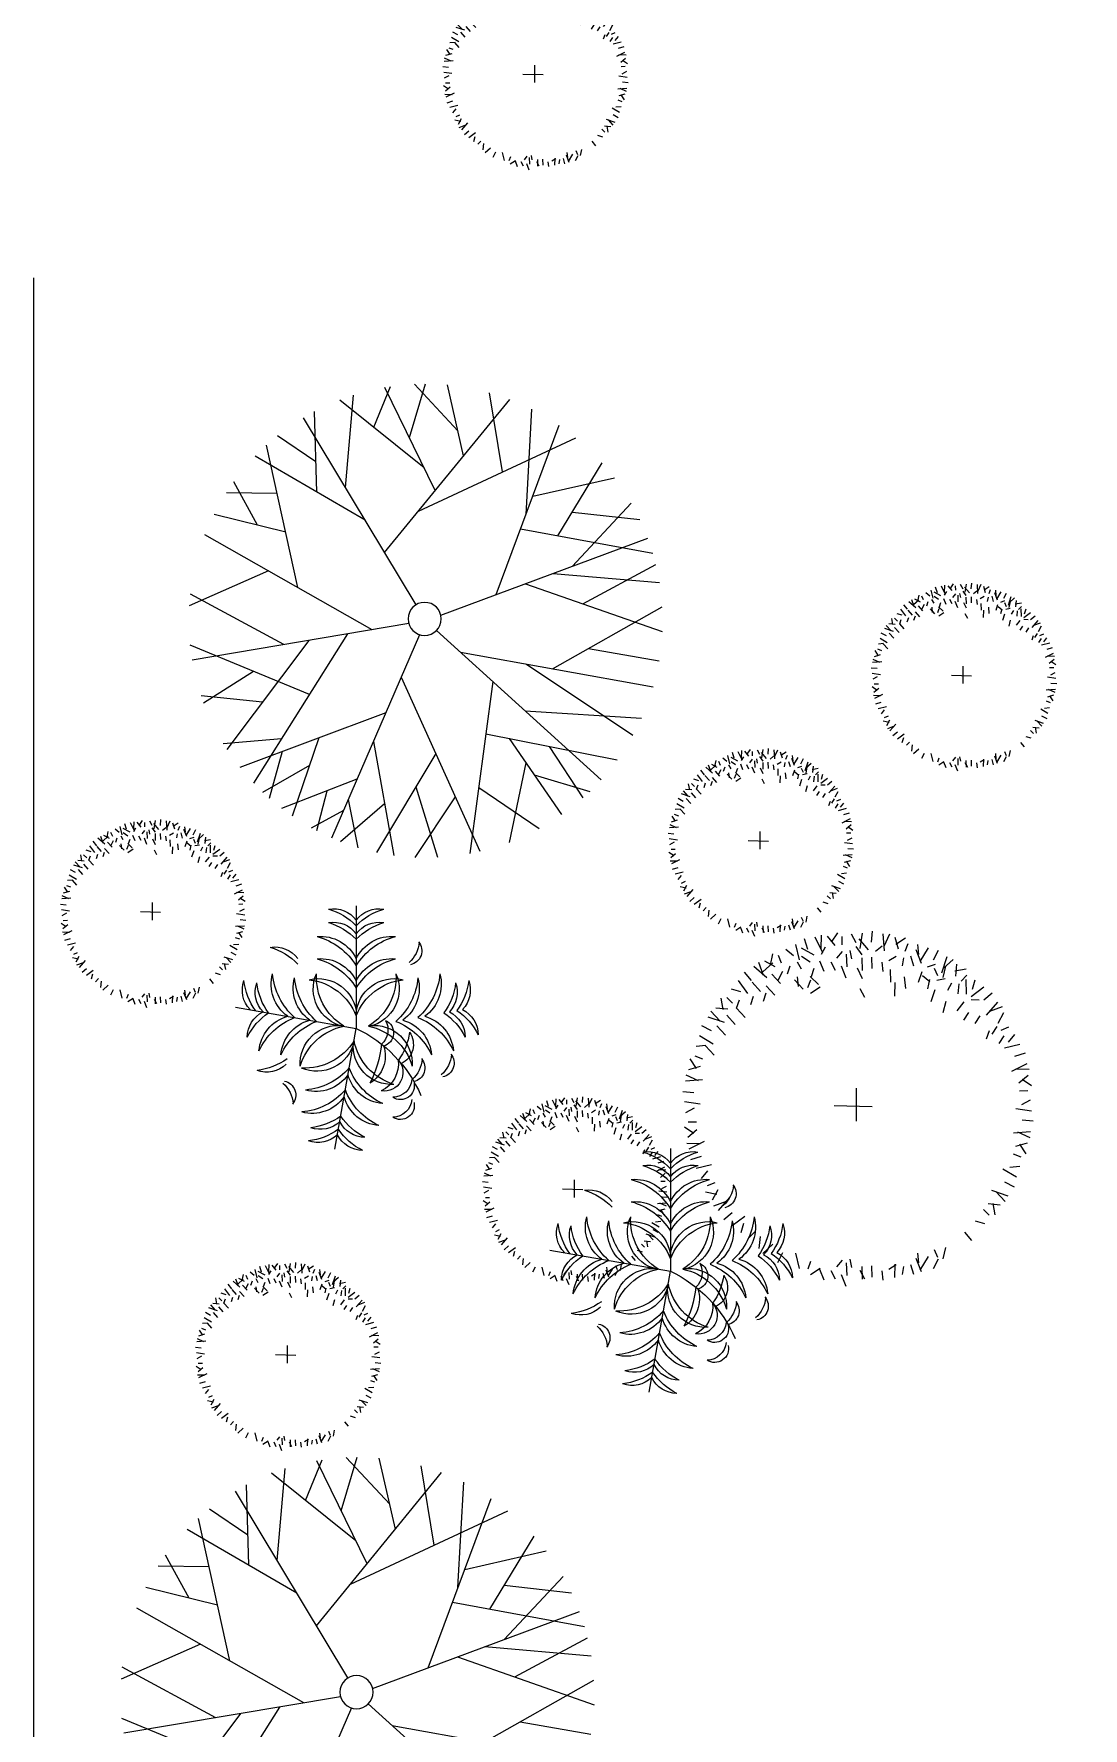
# Model space of a CAD drawing. Header units: millimetres. Extents: x 216896 to 446004, y 63591 to 243769.
# Drawn here: x 388853 to 393902, y 97343 to 105495 of the extents above; entities that cross this region are included whole.
import ezdxf

# ---------------------------------------------------------------- set-up
doc = ezdxf.new("R2010")
doc.units = ezdxf.units.MM
doc.layers.add('green', color=7, linetype='Continuous', true_color=0x45e718)
doc.layers.add('line pedestr', color=7, linetype='Continuous', lineweight=5, true_color=0x1c1c1c)
doc.layers.add('trees 1', color=84, linetype='Continuous', lineweight=5)

# ---------------------------------------------------------------- blocks, each defined once
blk = doc.blocks.new('A$C19F01AD3')
at = {"color": 0}
for p, q in [((-0.108, 0.7723), (-0.021, 0.9474)), ((0.181, 0.5052), (0.0552, 0.9465)), ((-0.0951, 0.6858), (-0.3546, 0.876)), ((-0.2838, 0.5658), (-0.306, 0.8946)), ((-0.115, 0.8195), (-0.2202, 0.9202)), ((-0.1988, 0.7618), (-0.1968, 0.9257)), ((-0.0031, 0.0658), (-0.1325, 0.9375)), ((0.0363, 0.7514), (-0.0938, 0.9425)), ((-0.071, 0.5232), (0.1249, 0.9402)), ((0.1385, 0.654), (0.2952, 0.9022)), ((0.301, 0.652), (0.208, 0.9258)), ((-0.2916, 0.6819), (-0.4443, 0.8332)), ((-0.4103, 0.6563), (-0.4126, 0.8497)), ((-0.03, 0.2473), (0.4513, 0.8357)), ((0.3268, 0.1707), (0.4151, 0.8542)), ((-0.0528, 0.4005), (-0.5569, 0.7611)), ((-0.2806, 0.1368), (-0.4886, 0.8076)), ((0.5367, 0.4481), (0.5546, 0.7713)), ((-0.4267, 0.6081), (-0.6446, 0.6871)), ((-0.4229, 0.2018), (-0.6254, 0.7049)), ((0.3812, 0.5917), (0.6555, 0.6877)), ((0.4472, 0.3719), (0.7276, 0.6108)), ((-0.6028, 0.3777), (-0.7624, 0.5507)), ((-0.5373, 0.486), (-0.7796, 0.5255)), ((0.5807, 0.4856), (0.8119, 0.4929)), ((0.6097, 0.3613), (0.7917, 0.5249)), ((-0.365, 0.4089), (-0.8738, 0.3422)), ((0.0573, 0.0325), (0.8437, 0.4357)), ((-0.0562, 0.0344), (-0.8508, 0.3971)), ((0.3536, 0.3779), (0.8849, 0.3435)), ((-0.5139, 0.2433), (-0.9254, 0.1458)), ((0.4377, 0.069), (0.9199, 0.2325)), ((0.4811, 0.2498), (0.9352, 0.1575)), ((-0.6488, -0.0235), (-0.9173, 0.1921)), ((-0.1907, 0.0958), (-0.9302, -0.0968)), ((0.172, 0.0913), (0.9473, 0.0262)), ((-0.5188, 0.0103), (-0.7855, -0.5045)), ((0.542, 0.0602), (0.8997, -0.2902)), ((-0.0477, -0.0455), (-0.672, -0.6476)), ((0.0581, -0.031), (0.7736, -0.5391)), ((0.6596, -0.055), (0.9435, -0.0799)), ((-0.6229, -0.1906), (-0.9163, -0.1848)), ((-0.7388, -0.1883), (-0.8739, -0.3298)), ((0.2499, -0.1672), (0.3177, -0.8824)), ((0.3513, -0.2392), (0.9255, -0.1961)), ((-0.222, -0.2136), (0.1006, -0.9308)), ((0.592, -0.2211), (0.8318, -0.4462)), ((-0.6952, -0.3301), (-0.8913, -0.2802)), ((-0.3305, -0.3182), (-0.818, -0.4501)), ((0.4467, -0.307), (0.8642, -0.3812)), ((-0.5445, -0.3761), (-0.6362, -0.6828)), ((0.5127, -0.3538), (0.6746, -0.6569)), ((-0.4398, -0.4237), (-0.5037, -0.7859)), ((-0.1346, -0.408), (0.3943, -0.8517)), ((0.2761, -0.4442), (0.8082, -0.4868)), ((0.4264, -0.4562), (0.5216, -0.7817)), ((-0.5789, -0.4913), (-0.7533, -0.5512)), ((-0.0916, -0.5036), (-0.3906, -0.8481)), ((0.282, -0.5056), (0.1962, -0.9162)), ((-0.1578, -0.5799), (-0.5512, -0.7532)), ((0.2893, -0.5824), (0.5833, -0.7377)), ((0.4576, -0.5627), (0.7241, -0.6029)), ((-0.0184, -0.6664), (-0.1536, -0.922)), ((0.1476, -0.6448), (0.0156, -0.9355)), ((-0.393, -0.6835), (-0.3705, -0.8571)), ((-0.2452, -0.6806), (-0.2392, -0.9032)), ((-0.0657, -0.756), (-0.2808, -0.8909))]:
    blk.add_line(p, q, dxfattribs=at)
blk.add_circle((0, 0), 0.0659, dxfattribs=at)
blk = doc.blocks.new('plant22')
at = {"layer": 'trees 1'}
for p in [(0.0514, 0.5878), (-0.5878, 0.0514), (-0.1527, -0.57)]:
    blk.add_line(p, (0, 0), dxfattribs=at)
for centre, radius, start, end in [((-0.0711, 0.4469), 0.1362, 31.28999, 94.62435), ((-0.195, 0.2977), 0.3066, 39.0763, 68.37938), ((-0.0767, 0.3828), 0.1362, 31.28999, 94.62435), ((-0.2006, 0.2336), 0.3066, 39.0763, 68.37938), ((0.2382, 0.1952), 0.3066, 101.62067, 130.92374), ((0.142, 0.3637), 0.1362, 75.37569, 138.71005), ((0.2438, 0.2593), 0.3066, 101.62067, 130.92374), ((0.1476, 0.4277), 0.1362, 75.37569, 138.71005), ((-0.3384, 0.4781), 0.1476, 296.78938, 340.382), ((-0.2636, 0.4024), 0.0679, 266.25249, 25.25802), ((-0.2571, 0.1594), 0.3162, 26.37122, 70.03659), ((-0.1478, 0.268), 0.1886, 20.24893, 90.39374), ((0.2808, 0.1123), 0.3162, 99.96345, 143.62883), ((0.1921, 0.2382), 0.1886, 79.60631, 149.75112), ((-0.1572, 0.161), 0.1886, 20.24893, 90.39374), ((-0.2664, 0.0524), 0.3162, 26.37122, 70.03659), ((0.3014, 0.3037), 0.0673, 332.05777, 107.85327), ((0.2542, 0.2771), 0.0945, 350.18451, 73.65399), ((-0.3973, 0.1833), 0.1362, 31.28999, 94.62435), ((-0.5213, 0.034), 0.3066, 39.0763, 68.37938), ((-0.0391, 0.1863), 0.1839, 161.36545, 261.57408), ((0.0647, 0.2539), 0.2782, 181.81223, 243.33356), ((-0.1767, 0.0709), 0.1839, 358.42596, 98.6346), ((-0.2612, -0.0196), 0.2782, 16.66648, 78.18781), ((0.2715, 0.0054), 0.3162, 99.96345, 143.62883), ((0.1828, 0.1313), 0.1886, 79.60631, 149.75112), ((0.0977, 0.1482), 0.1475, 338.75366, 49.09707), ((0.1848, 0.1698), 0.0904, 303.87444, 83.97629), ((0.2765, 0.2109), 0.0673, 332.05777, 107.85327), ((0.2293, 0.1842), 0.0945, 350.18451, 73.65399), ((-0.3637, 0.142), 0.1362, 165.37569, 228.71005), ((-0.1952, 0.2382), 0.3066, 191.62067, 220.92374), ((-0.2382, 0.1921), 0.1886, 169.60631, 239.75112), ((-0.1123, 0.2808), 0.3162, 189.96345, 233.62883), ((-0.1313, 0.1828), 0.1886, 169.60631, 239.75112), ((-0.0054, 0.2715), 0.3162, 189.96345, 233.62883), ((-0.1159, 0.6268), 0.6375, 280.47723, 321.65852), ((0.1863, 0.0391), 0.1839, 71.36545, 171.57408), ((0.2539, -0.0647), 0.2782, 91.81223, 153.33356), ((0.0218, 0.1316), 0.1528, 326.44769, 44.36725), ((-0.3544, 0.1252), 0.4985, 350.40076, 13.13906), ((0.2, 0.087), 0.1476, 349.61804, 33.21066), ((0.3027, 0.1151), 0.0679, 304.74202, 63.74755), ((0.0709, 0.2522), 0.2782, 266.66648, 328.18781), ((0.127, 0.1418), 0.1839, 248.42596, 348.6346), ((-0.0399, -0.0101), 0.295, 352.57589, 20.89419), ((0.1867, 0.0304), 0.1026, 309.98656, 49.40341), ((0.33, 0.0292), 0.1476, 349.61804, 33.21066), ((0.4326, 0.0573), 0.0679, 304.74202, 63.74755), ((-0.4455, -0.0712), 0.1362, 121.28999, 184.62435), ((-0.2963, -0.1952), 0.3066, 129.0763, 158.37938), ((-0.3828, -0.0767), 0.1362, 121.28999, 184.62435), ((-0.2336, -0.2006), 0.3066, 129.0763, 158.37938), ((-0.268, -0.1478), 0.1886, 110.24893, 180.39374), ((-0.1594, -0.2571), 0.3162, 116.37122, 160.03659), ((-0.161, -0.1572), 0.1886, 110.24893, 180.39374), ((-0.0524, -0.2664), 0.3162, 116.37122, 160.03659), ((-0.0709, -0.1767), 0.1839, 88.42596, 188.6346), ((0.0196, -0.2612), 0.2782, 106.66648, 168.18781), ((0.1154, -0.008), 0.0664, 279.22577, 60.1279), ((0.0605, -0.009), 0.0921, 315.4398, 33.66945), ((0.1404, 0.2324), 0.3162, 276.37122, 320.03659), ((0.2051, 0.0926), 0.1886, 270.24893, 340.39374), ((-0.2388, 0.1078), 0.2782, 261.81223, 323.33356), ((-0.1903, -0.0062), 0.1839, 241.36545, 341.57408), ((0.1617, -0.1005), 0.1839, 168.42596, 268.6346), ((0.2607, -0.026), 0.2782, 186.66648, 248.18781), ((-0.1476, -0.2164), 0.2782, 341.81223, 43.33356), ((-0.027, -0.1884), 0.1839, 321.36545, 61.57408), ((0.2377, 0.1871), 0.3162, 276.37122, 320.03659), ((0.3024, 0.0473), 0.1886, 270.24893, 340.39374), ((-0.0878, -0.257), 0.3162, 349.96345, 33.62883), ((0.0609, -0.2166), 0.1886, 329.60631, 39.75112), ((0.0095, -0.3023), 0.3162, 349.96345, 33.62883), ((0.1582, -0.262), 0.1886, 329.60631, 39.75112), ((0.2881, 0.1087), 0.3066, 289.0763, 318.37938), ((0.386, -0.0588), 0.1362, 281.28999, 344.62435), ((0.346, 0.0817), 0.3066, 289.0763, 318.37938), ((0.4438, -0.0858), 0.1362, 281.28999, 344.62435), ((-0.5091, 0.037), 0.3066, 271.62067, 300.92374), ((-0.2683, 0.0418), 0.3162, 269.96345, 313.62883), ((-0.2028, -0.0976), 0.1886, 249.60631, 319.75112), ((0.1268, -0.1859), 0.1886, 190.24893, 260.39374), ((0.2533, -0.0979), 0.3162, 196.37122, 240.03659), ((0.102, -0.2905), 0.3066, 351.62067, 20.92374), ((0.2932, -0.2578), 0.1362, 325.37569, 28.71005), ((0.1598, -0.3175), 0.3066, 351.62067, 20.92374), ((0.3511, -0.2848), 0.1362, 325.37569, 28.71005), ((-0.4436, -0.1456), 0.1362, 245.37569, 308.71005), ((-0.2961, -0.0618), 0.3162, 269.96345, 313.62883), ((-0.2306, -0.2012), 0.1886, 249.60631, 319.75112), ((0.099, -0.2896), 0.1886, 190.24893, 260.39374), ((0.2255, -0.2016), 0.3162, 196.37122, 240.03659), ((0.0402, -0.4521), 0.1476, 349.61804, 33.21066), ((0.1429, -0.424), 0.0679, 304.74202, 63.74755), ((-0.2852, -0.2136), 0.3066, 271.62067, 300.92374), ((-0.2684, -0.1509), 0.3066, 271.62067, 300.92374), ((-0.203, -0.3335), 0.1362, 245.37569, 308.71005), ((0.1402, -0.3276), 0.3066, 209.0763, 238.37938), ((0.0091, -0.3903), 0.1362, 201.28999, 264.62435), ((0.157, -0.2649), 0.3066, 209.0763, 238.37938), ((-0.2198, -0.3963), 0.1362, 245.37569, 308.71005), ((-0.0078, -0.4531), 0.1362, 201.28999, 264.62435)]:
    blk.add_arc(centre, radius, start, end, dxfattribs=at)
blk = doc.blocks.new('arbor2')
at = {"color": 0}
for p, q in [((-0.0858, 0.4092), (-0.0919, 0.4366)), ((-0.0337, 0.4362), (-0.0532, 0.4009)), ((-0.0109, 0.4122), (-0.0132, 0.4328)), ((-0.0029, 0.4442), (0.0167, 0.4223)), ((0.0347, 0.449), (0.0173, 0.4257)), ((0.0617, 0.4386), (0.0458, 0.4212)), ((0.0933, 0.45), (0.0739, 0.4243)), ((-0.168, 0.3753), (-0.178, 0.3935)), ((-0.1458, 0.4137), (-0.1508, 0.3835)), ((-0.1338, 0.4234), (-0.1154, 0.3942)), ((0.0573, 0.4078), (0.0663, 0.3875)), ((0.0879, 0.4222), (0.0785, 0.3914)), ((0.0942, 0.399), (0.085, 0.3801)), ((0.1157, 0.4006), (0.1329, 0.4188)), ((0.1285, 0.4207), (0.1191, 0.3898)), ((0.151, 0.41), (0.1426, 0.3821)), ((0.1799, 0.4095), (0.171, 0.3876)), ((0.2064, 0.3959), (0.1988, 0.3623)), ((-0.253, 0.3081), (-0.2722, 0.3474)), ((-0.236, 0.3439), (-0.2521, 0.3669)), ((-0.2024, 0.3442), (-0.2274, 0.3757)), ((-0.2012, 0.3625), (-0.2019, 0.3875)), ((0.1863, 0.379), (0.2017, 0.363)), ((0.224, 0.3833), (0.2218, 0.3625)), ((0.2511, 0.3761), (0.2379, 0.3535)), ((0.2685, 0.3644), (0.2468, 0.3344)), ((0.2644, 0.3606), (0.2755, 0.3218)), ((0.2956, 0.348), (0.3018, 0.3206)), ((-0.3159, 0.3095), (-0.2866, 0.3078)), ((-0.2931, 0.3251), (-0.2862, 0.2953)), ((-0.2858, 0.3386), (-0.2576, 0.3187)), ((0.2563, 0.3441), (0.2475, 0.3207)), ((0.2854, 0.3011), (0.2984, 0.3174)), ((0.3137, 0.3181), (0.3121, 0.2887)), ((-0.3248, 0.2566), (-0.335, 0.2794)), ((-0.299, 0.2812), (-0.3152, 0.2941)), ((-0.3498, 0.2261), (-0.3735, 0.2411)), ((-0.3188, 0.2393), (-0.3541, 0.2588)), ((0.3481, 0.2381), (0.3711, 0.2543)), ((-0.4105, 0.1637), (-0.3827, 0.1734)), ((-0.3954, 0.1869), (-0.3776, 0.162)), ((-0.3938, 0.2022), (-0.3601, 0.1945)), ((-0.3518, 0.1866), (-0.3846, 0.2155)), ((0.3667, 0.2034), (0.3918, 0.2041)), ((0.3796, 0.1701), (0.3978, 0.1802)), ((0.4122, 0.175), (0.3995, 0.1485)), ((-0.384, 0.1441), (-0.4039, 0.1498)), ((0.4179, 0.1479), (0.3878, 0.1529)), ((0.4276, 0.136), (0.3984, 0.1176)), ((-0.3863, 0.0977), (-0.4263, 0.1023)), ((-0.3984, 0.1115), (-0.4166, 0.1287)), ((0.3869, 0.1173), (0.4305, 0.1201)), ((0.4134, 0.0879), (0.4408, 0.0941)), ((-0.3966, 0.0364), (-0.438, 0.0506)), ((-0.4098, 0.0738), (-0.4375, 0.0785)), ((0.4008, 0.0568), (0.4396, 0.0679)), ((0.4173, 0.0487), (0.4407, 0.0398)), ((-0.442, -0.0071), (-0.4201, 0.0125)), ((-0.4413, 0.0348), (-0.4073, 0.0406)), ((-0.4369, 0.02), (-0.411, 0.0039)), ((0.0385, -0.0091), (-0.056, 0.0132)), ((0.0096, 0.0359), (-0.0121, -0.0451)), ((0.4164, 0.0131), (0.4371, 0.0154)), ((0.4484, 0.005), (0.4265, -0.0145)), ((-0.4109, -0.0507), (-0.4343, -0.0419)), ((-0.41, -0.0152), (-0.4307, -0.0174)), ((-0.3846, -0.0322), (-0.4117, -0.0497)), ((0.403, -0.0385), (0.4444, -0.0527)), ((0.4477, -0.0369), (0.4137, -0.0427)), ((0.4433, -0.0221), (0.4174, -0.006)), ((-0.3944, -0.0588), (-0.4332, -0.0699)), ((0.4162, -0.0758), (0.4439, -0.0806)), ((-0.407, -0.09), (-0.4344, -0.0962)), ((-0.3805, -0.1194), (-0.4241, -0.1222)), ((-0.4212, -0.138), (-0.392, -0.1196)), ((-0.37, -0.0888), (-0.3971, -0.1064)), ((-0.3527, -0.1214), (-0.3797, -0.139)), ((0.3927, -0.0998), (0.4327, -0.1044)), ((0.4048, -0.1136), (0.423, -0.1307)), ((-0.4115, -0.15), (-0.3814, -0.155)), ((-0.4058, -0.177), (-0.3931, -0.1506)), ((-0.3732, -0.1722), (-0.3914, -0.1822)), ((-0.333, -0.1453), (-0.3601, -0.1628)), ((-0.3601, -0.1628), (-0.3586, -0.185)), ((0.4018, -0.1889), (0.384, -0.1641)), ((0.4169, -0.1658), (0.3891, -0.1755)), ((0.3904, -0.1461), (0.4103, -0.1519)), ((-0.3603, -0.2054), (-0.3854, -0.2062)), ((-0.342, -0.2066), (-0.3736, -0.2317)), ((-0.3277, -0.1808), (-0.3262, -0.203)), ((-0.2987, -0.1979), (-0.2972, -0.22)), ((0.3582, -0.1886), (0.391, -0.2176)), ((0.4002, -0.2043), (0.3665, -0.1966)), ((-0.3417, -0.2402), (-0.3647, -0.2564)), ((-0.306, -0.2572), (-0.3453, -0.2765)), ((-0.3119, -0.2192), (-0.3389, -0.2368)), ((-0.2748, -0.2198), (-0.3019, -0.2374)), ((-0.2687, -0.2525), (-0.2957, -0.27)), ((-0.2713, -0.2835), (-0.2775, -0.2561)), ((-0.2092, -0.2529), (-0.2363, -0.2705)), ((-0.2321, -0.2796), (-0.2232, -0.2562)), ((-0.1885, -0.2484), (-0.1689, -0.2704)), ((0.2749, -0.2523), (0.2764, -0.2744)), ((0.3091, -0.2484), (0.3163, -0.2709)), ((0.3252, -0.2413), (0.3605, -0.2609)), ((0.3312, -0.2587), (0.3414, -0.2815)), ((0.3562, -0.2282), (0.3799, -0.2432)), ((-0.3365, -0.29), (-0.3165, -0.2618)), ((-0.3229, -0.2974), (-0.2932, -0.2904)), ((-0.3194, -0.2693), (-0.301, -0.2985)), ((-0.3073, -0.3202), (-0.3057, -0.2908)), ((-0.2575, -0.2803), (-0.256, -0.3024)), ((-0.2259, -0.3012), (-0.241, -0.3157)), ((-0.1741, -0.2747), (-0.2004, -0.2894)), ((-0.1965, -0.2804), (-0.1988, -0.2598)), ((-0.1969, -0.2903), (-0.1954, -0.3124)), ((-0.0699, -0.2921), (-0.0527, -0.2739)), ((0.0208, -0.2967), (0.0132, -0.3304)), ((0.1508, -0.2882), (0.1504, -0.3182)), ((0.1843, -0.3013), (0.1958, -0.328)), ((0.2068, -0.2831), (0.214, -0.3055)), ((0.2369, -0.2818), (0.2441, -0.3043)), ((0.2856, -0.2669), (0.2928, -0.2894)), ((0.2995, -0.3272), (0.2926, -0.2974)), ((0.3054, -0.2832), (0.3216, -0.2962)), ((-0.279, -0.3032), (-0.292, -0.3194)), ((-0.2545, -0.329), (-0.2773, -0.3393)), ((-0.2371, -0.3231), (-0.2566, -0.3583)), ((-0.2039, -0.3443), (-0.2399, -0.3533)), ((-0.2097, -0.3241), (-0.2344, -0.333)), ((-0.1688, -0.3103), (-0.1862, -0.3335)), ((-0.1418, -0.3206), (-0.1576, -0.3381)), ((-0.1101, -0.3092), (-0.1295, -0.335)), ((-0.1155, -0.337), (-0.1249, -0.3678)), ((-0.0697, -0.3177), (-0.0893, -0.3405)), ((-0.075, -0.3386), (-0.0844, -0.3694)), ((0.0023, -0.3282), (-0.0072, -0.3591)), ((0.0432, -0.3224), (0.0325, -0.3505)), ((0.0975, -0.3367), (0.0966, -0.3603)), ((0.1144, -0.3076), (0.1161, -0.3399)), ((0.1758, -0.3437), (0.1712, -0.3695)), ((0.211, -0.3382), (0.2314, -0.3432)), ((0.2594, -0.3102), (0.2786, -0.3495)), ((0.2922, -0.3407), (0.264, -0.3208)), ((-0.224, -0.354), (-0.239, -0.3777)), ((-0.1844, -0.356), (-0.2133, -0.3889)), ((-0.2, -0.398), (-0.1924, -0.3643)), ((-0.1873, -0.3518), (-0.1816, -0.372)), ((-0.1847, -0.3996), (-0.1599, -0.3818)), ((-0.1616, -0.4147), (-0.1713, -0.387)), ((-0.1419, -0.3882), (-0.1477, -0.4082)), ((-0.1461, -0.3515), (-0.1371, -0.3717)), ((-0.1093, -0.3603), (-0.1184, -0.3791)), ((-0.0862, -0.3763), (-0.1064, -0.3931)), ((-0.0525, -0.3493), (-0.0609, -0.3771)), ((-0.0235, -0.3498), (-0.0325, -0.3716)), ((-0.0171, -0.3802), (-0.0017, -0.3962)), ((0.0205, -0.3759), (0.0184, -0.3968)), ((0.0477, -0.3831), (0.0345, -0.4058)), ((0.0702, -0.3462), (0.0718, -0.3752)), ((0.0753, -0.3657), (0.0981, -0.3554)), ((0.0998, -0.3915), (0.1128, -0.3753)), ((0.114, -0.3632), (0.1339, -0.3729)), ((0.1216, -0.3847), (0.1243, -0.4284)), ((0.1281, -0.3745), (0.1265, -0.4039)), ((0.1479, -0.3462), (0.153, -0.3666)), ((0.1522, -0.4157), (0.1572, -0.3856)), ((0.1744, -0.3774), (0.1844, -0.3956)), ((0.1962, -0.3488), (0.186, -0.3844)), ((0.2076, -0.3646), (0.2083, -0.3896)), ((0.2088, -0.3463), (0.2338, -0.3778)), ((0.2424, -0.346), (0.2586, -0.3689)), ((-0.1093, -0.4026), (-0.1265, -0.4208)), ((-0.0739, -0.3933), (-0.1046, -0.414)), ((-0.0956, -0.3905), (-0.1001, -0.4305)), ((-0.0716, -0.4141), (-0.0764, -0.4417)), ((-0.0557, -0.3947), (-0.0434, -0.4117)), ((-0.0343, -0.4008), (-0.0484, -0.4422)), ((-0.0327, -0.4456), (-0.0385, -0.4115)), ((-0.0179, -0.4412), (-0.0017, -0.4152)), ((0.0093, -0.4463), (-0.0103, -0.4243)), ((0.0173, -0.4143), (0.0196, -0.4349)), ((0.0651, -0.3948), (0.0433, -0.4248)), ((0.0529, -0.4151), (0.044, -0.4385)), ((0.061, -0.3987), (0.0721, -0.4374)), ((0.0826, -0.3899), (0.1, -0.4017)), ((0.0922, -0.4112), (0.0983, -0.4386)), ((0.1402, -0.4254), (0.1218, -0.3962)), ((0.1792, -0.41), (0.1527, -0.3973))]:
    blk.add_line(p, q, dxfattribs=at)

msp = doc.modelspace()

# ---------------------------------------------------------------- linework, layer by layer
at = {"layer": 'line pedestr'}
msp.add_line((388853.4, 89419.3), (388853.4, 104321.1), dxfattribs=at)

# ---------------------------------------------------------------- block references
at = {"layer": 'green', "extrusion": (0, 0, -1)}
for name, p, xscale, yscale, zscale, rotation in [('arbor2', (-391263.4, 105298.7), 1000, 1000, -1000, 195.000000000075), ('A$C19F01AD3', (-390733.5, 102680.4), 1210.070298443618, 1210.070298443618, -1210.070298431063, 194.9999999996861), ('arbor2', (-393325.1, 102406.5), 1000, 1000, -1000, 195.000000000075), ('arbor2', (-392347.8, 101610.4), 1000, 1000, -1000, 195.000000000075), ('arbor2', (-389423.8, 101268.5), 1000, 1000, -1000, 195.000000000075), ('plant22', (-390404.2, 100710.4), 1000, 1000, -1000, 195.000000000075), ('arbor2', (-392812, 100334.6), 1889.019404636242, 1889.019404636242, -1889.019404638697, 194.9999999995664), ('arbor2', (-391454.4, 99934.4), 1000, 1000, -1000, 195.000000000075), ('plant22', (-391916.1, 99541.4), 1000, 1000, -1000, 195.000000000075), ('arbor2', (-390073.5, 99137.2), 1000, 1000, -1000, 195.000000000075), ('A$C19F01AD3', (-395151.7, 98262.2), 1210.070298443618, 1210.070298443618, -1210.070298431063, 194.9999999996861), ('A$C19F01AD3', (-390405.5, 97516.6), 1210.070298443618, 1210.070298443618, -1210.070298431063, 194.9999999996861)]:
    msp.add_blockref(name, p, dxfattribs=dict(at, xscale=xscale, yscale=yscale, zscale=zscale, rotation=rotation))

doc.saveas('drawing.dxf')
